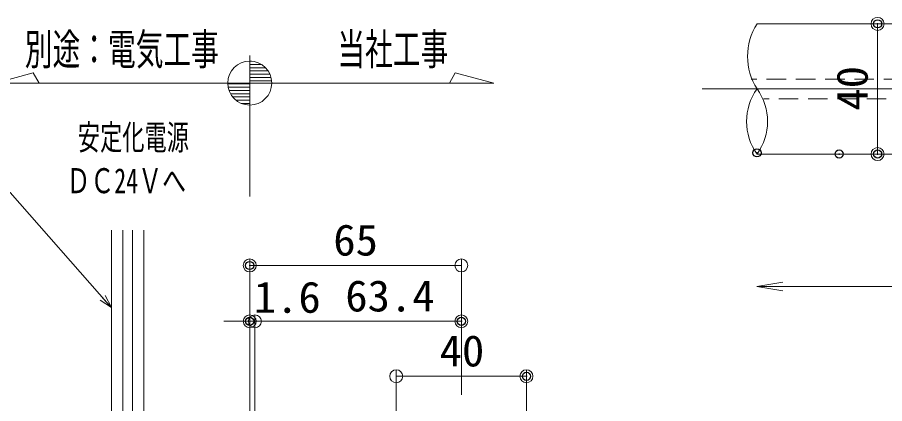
# Model space of a CAD drawing. Units: millimetres, scale not verified. Extents: x -1002 to 998, y -692 to 692.
# Drawn here: x -618.4 to -352, y -45.9 to 72.8 of the extents above; entities that cross this region are included whole.
import ezdxf
from ezdxf.enums import TextEntityAlignment as Align

# ---------------------------------------------------------------- set-up
doc = ezdxf.new("R2010")
doc.units = ezdxf.units.MM
doc.header["$LTSCALE"] = 5
doc.header["$PDMODE"] = 32
doc.header["$PDSIZE"] = 2.5
doc.linetypes.add('DASHED1', pattern=[1.8, 1.2, -0.6])
for name, color, linetype, lineweight in [('0-2_center', 5, 'Continuous', 9), ('0-3_1', 3, 'Continuous', 9), ('0-4_sunpou', 1, 'Continuous', 9), ('0-5_0', 7, 'Continuous', 9), ('0-8_2', 4, 'Continuous', 9), ('0-A_GRE_SSD', 134, 'DASHED1', 9), ('1-A_3', 2, 'Continuous', 9), ('2-1_08文字', 2, 'Continuous', 9)]:
    doc.layers.add(name, color=color, linetype=linetype, lineweight=lineweight)
doc.layers.add('0-6_DEFPOINTS', color=7, linetype='Continuous')
doc.styles.add('ＭＳ ゴシック', font='')
doc.styles.get('ＭＳ ゴシック').set_extended_font_data('MS Gothic')

# ---------------------------------------------------------------- blocks, each defined once
blk = doc.blocks.new('_ORIGIN')
at = {"layer": '0-5_0', "color": 1}
blk.add_line((0, 0), (-5, 0), dxfattribs=at)
blk.add_circle((0, 0), 2.5, dxfattribs=at)
blk = doc.blocks.new('_OPEN')
at = {"layer": '0-5_0', "color": 1}
blk.add_line((0, 0), (-5, 0), dxfattribs=at)
blk.add_lwpolyline([(-5, 0.833), (0, 0), (-5, -0.833)], dxfattribs=at)
blk = doc.blocks.new('_Open30')
at = {"layer": '0-4_sunpou', "color": 7}
blk.add_line((0, 0), (-5, 0), dxfattribs=at)
blk.add_lwpolyline([(-5, 1.34), (0, 0), (-5, -1.34)], dxfattribs=at)

msp = doc.modelspace()

# ---------------------------------------------------------------- linework, layer by layer
at = {"layer": '0-2_center'}
msp.add_line((-408.062, 50.847), (456.144, 50.847), dxfattribs=at)
at = {"layer": '0-3_1'}
for p, q in [((-391.237, 70.847), (105.67, 70.847)), ((105.67, 30.847), (-391.237, 30.847))]:
    msp.add_line(p, q, dxfattribs=at)
at = {"layer": '0-4_sunpou'}
for p, q in [((-362.208, 70.847), (-356.208, 70.847)), ((-354.208, 66.847), (-354.208, 34.847)), ((-358.035, 30.847), (-352.208, 30.847)), ((-547.069, -43.161), (-547.069, -1.39)), ((-482.069, -43.161), (-482.069, -1.39)), ((-486.069, -3.39), (-543.069, -3.39)), ((-383.266, -9.841), (-79.487, -9.841)), ((-547.069, -88.546), (-547.069, -18.558)), ((-545.469, -88.627), (-545.469, -18.558)), ((-545.469, -88.627), (-545.469, -18.558)), ((-482.069, -41.797), (-482.069, -18.558)), ((-551.069, -20.558), (-555.069, -20.558)), ((-545.469, -20.558), (-547.069, -20.558)), ((-541.469, -20.558), (-486.069, -20.558)), ((-541.469, -20.558), (-537.469, -20.558)), ((-502.069, -64.046), (-502.069, -35.451)), ((-462.069, -64.046), (-462.069, -35.451)), ((-498.069, -37.451), (-466.069, -37.451))]:
    msp.add_line(p, q, dxfattribs=at)
at = {"layer": '0-5_0'}
for p, q in [((-589.569, -111.871), (-589.569, 7.417)), ((-579.569, -111.871), (-579.569, 7.417))]:
    msp.add_line(p, q, dxfattribs=at)
at = {"layer": '0-5_0', "color": 1}
for p, q in [((-586.069, -167.959), (-586.069, 7.417)), ((-583.069, -167.959), (-583.069, 7.417))]:
    msp.add_line(p, q, dxfattribs=at)
at = {"layer": '0-6_DEFPOINTS'}
for p in [(-354.208, 70.847), (-391.266, 31.216), (-366.035, 30.847), (-354.208, 30.847), (-547.069, -3.39), (-547.069, -20.558), (-482.069, -20.558), (-462.069, -37.451)]:
    msp.add_point(p, dxfattribs=at)
at = {"layer": '0-8_2'}
for centre, radius, start, end in [((-375.499, 60.847), 18.647, 147.56842, 212.43158), ((-377.369, 40.847), 17.097, 144.20426, 215.79574), ((-405.104, 40.847), 17.097, 324.20426, 35.79574)]:
    msp.add_arc(centre, radius, start, end, dxfattribs=at)
at = {"layer": '0-A_GRE_SSD'}
for p, q in [((103.682, 53.847), (-393.009, 53.847)), ((105.67, 50.847), (-391.237, 50.847)), ((107.442, 47.847), (-389.249, 47.847))]:
    msp.add_line(p, q, dxfattribs=at)
at = {"layer": '1-A_3'}
for p, q in [((-547.069, 17.766), (-547.069, 61.154)), ((-547.069, 59.423), (-547.069, 52.651)), ((-546.504, 59.379), (-547.069, 59.379)), ((-543.495, 58.379), (-547.069, 58.379)), ((-542.229, 57.379), (-547.069, 57.379)), ((-541.435, 56.379), (-547.069, 56.379)), ((-540.892, 55.379), (-547.069, 55.379)), ((-540.541, 54.379), (-547.069, 54.379)), ((-540.354, 53.379), (-547.069, 53.379)), ((-547.069, 52.379), (-553.82, 52.379)), ((-547.069, 51.379), (-553.707, 51.379)), ((-547.069, 52.651), (-540.297, 52.651)), ((-547.069, 50.379), (-553.436, 50.379)), ((-547.069, 49.379), (-552.982, 49.379)), ((-547.069, 48.379), (-552.299, 48.379)), ((-547.069, 47.379), (-551.292, 47.379)), ((-547.069, 46.379), (-549.569, 46.379))]:
    msp.add_line(p, q, dxfattribs=at)
for points in [[(-472.061, 52.651), (-625.261, 52.651), (-613.599, 55.776), (-611.794, 52.651)], [(-472.061, 52.651), (-483.917, 55.828), (-485.751, 52.651)], [(-547.069, 45.879), (-547.069, 52.651), (-553.841, 52.651)]]:
    msp.add_lwpolyline(points, dxfattribs=at)
msp.add_circle((-547.069, 52.651), 6.772, dxfattribs=at)
for start, end in [(0, 90), (180, 270)]:
    msp.add_arc((-547.069, 52.651), 6.772, start, end, dxfattribs=at)
at = {"layer": '2-1_08文字', "color": 1}
msp.add_lwpolyline([(-621.667, 18.99), (-620.667, 18.99), (-590.242, -15.605)], dxfattribs=at)

# ---------------------------------------------------------------- block references
at = {"layer": '0-4_sunpou'}
for name, p, xscale, yscale, rotation in [('_ORIGIN', (-354.208, 70.847), 0.8, 0.8, 90), ('_ORIGIN', (-354.208, 30.847), 0.8, 0.8, 270), ('_ORIGIN', (-547.069, -3.39), 0.8, 0.8, 180), ('_OPEN', (-391.266, -9.841), 1.6, 1.6, 180), ('_ORIGIN', (-545.469, -20.558), 0.8, 0.8, 180), ('_ORIGIN', (-545.469, -20.558), 0.8, 0.8, 180), ('_ORIGIN', (-502.069, -37.451), 0.8, 0.8, 180)]:
    msp.add_blockref(name, p, dxfattribs=dict(at, xscale=xscale, yscale=yscale, rotation=rotation))
at = {"layer": '0-4_sunpou', "xscale": 0.8, "yscale": 0.8}
for p in [(-482.069, -3.39), (-547.069, -20.558), (-482.069, -20.558), (-462.069, -37.451)]:
    msp.add_blockref('_ORIGIN', p, dxfattribs=at)
at = {"layer": '2-1_08文字', "xscale": 0.8, "yscale": 0.8, "rotation": 312.2509}
msp.add_blockref('_Open30', (-589.569, -16.345), dxfattribs=at)

# ---------------------------------------------------------------- texts
at = {"layer": '0-4_sunpou', "color": 2, "style": 'ＭＳ ゴシック', "width": 1.05}
msp.add_text('40', height=9.604, rotation=90, dxfattribs=at).set_placement((-354.358, 44.18), align=Align.BOTTOM_LEFT)
for s, p in [('65', (-521.403, -3.24)), ('1.6', (-545.827, -20.812)), ('63.4', (-517.715, -20.409)), ('40', (-488.736, -37.302))]:
    msp.add_text(s, height=9.604, dxfattribs=at).set_placement(p, align=Align.BOTTOM_LEFT)
at = {"layer": '0-5_0', "color": 2, "style": 'ＭＳ ゴシック'}
for s, height, width, p in [('当社工事', 9.604, 0.65, (-520.152, 55.388)), ('別途：電気工事', 9.604, 0.65, (-616.147, 55.351)), ('安定化電源', 7.697, 0.65, (-599.869, 29.831)), ('ＤＣ24Ｖへ', 7.697, 0.7, (-603.375, 16.498))]:
    msp.add_text(s, height=height, dxfattribs=dict(at, width=width)).set_placement(p, align=Align.BOTTOM_LEFT)

doc.saveas('drawing.dxf')
